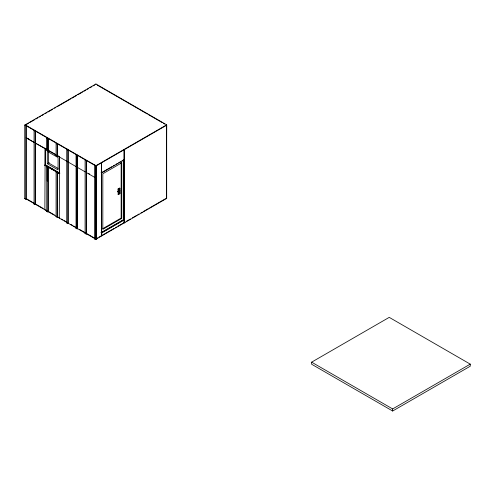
<?xml version="1.0" encoding="UTF-8"?>
<svg xmlns="http://www.w3.org/2000/svg" width="495" height="495" viewBox="0 0 495 495"><rect width="100%" height="100%" fill="white"/><g stroke="black" fill="none" stroke-linecap="round" stroke-linejoin="round"><path stroke-width="0.74" d="M94.83 165.039L94.415 165.281L94.403 238.844L95.51 239.487L166.685 198.402L166.685 124.839L95.925 83.983L24.762 125.068L24.75 198.631L25.858 199.268L26.272 199.027L26.284 125.464L25.87 125.705L25.858 199.268M34.489 130.204L34.075 130.445L34.062 204.008L35.17 204.645L35.584 204.404L35.597 130.841L35.176 131.082L35.17 204.645M47.198 149.911L46.784 150.152L47.198 149.911L47.211 137.901L46.79 138.142L46.784 150.152L47.885 150.796L48.306 150.554L48.318 138.544L47.897 138.786L47.885 150.796M47.192 181.139L47.198 166.549L46.784 166.79L46.771 211.34L47.879 211.978L48.293 211.736L48.306 167.186L47.885 167.428L47.879 211.978M56.517 143.278L56.102 143.519L56.09 155.529L57.197 156.173L57.618 155.931L57.624 143.921L57.21 144.156L57.197 156.173M57.191 217.355L57.197 172.804L57.618 172.563L57.606 217.113L57.191 217.355L56.084 216.717L56.09 172.167L56.51 171.926M67.159 149.069L66.745 149.311L66.732 222.874L67.84 223.511L68.254 223.27L68.267 149.707L67.852 149.948L67.84 223.511M76.459 227.997L76.044 228.245L76.459 227.997L76.471 154.446L76.057 154.681L76.044 228.245L77.152 228.888L77.567 228.647L77.579 155.083L77.164 155.325L77.152 228.888M85.517 159.668L85.103 159.904L85.091 233.467L86.198 234.11L86.619 233.869L86.625 160.306L86.21 160.547L86.198 234.11M95.51 239.487L95.523 165.924L166.685 124.839M86.606 233.863L95.937 239.252L95.937 165.683L96.247 239.073L86.947 233.696M96.247 239.066L96.247 165.856L25.177 124.827M101.085 172.52L101.704 172.885L101.395 162.527L101.704 235.917L101.71 232.935L124.165 219.972L123.54 219.613M123.818 159.922L123.818 219.737L123.83 159.594M124.14 222.96L124.14 149.756L124.14 222.96L123.855 222.769M166.079 198.39L166.388 198.569L166.685 125.192L95.937 166.035L95.937 165.683L95.937 239.252M45.169 165.237L45.169 148.413L44.859 209.756L46.474 210.338M56.084 216.717L56.498 216.476M26.513 124.412L28.518 123.255M29.849 122.488L34.526 119.79M35.857 119.023L37.861 117.859M39.192 117.092L40.534 116.319M41.865 115.552L43.869 114.395M45.2 113.627L46.536 112.854M47.867 112.087L52.544 109.383M54.543 108.232L55.879 107.458M57.216 106.691L70.562 98.981M71.899 98.214L76.57 95.516M77.901 94.743L82.578 92.045M83.909 91.278L85.913 90.121M87.244 89.348L88.58 88.58M89.917 87.807L91.915 86.65M93.252 85.883L94.588 85.109M45.169 148.413L35.504 143.197M44.859 165.194L59.586 173.343L45.169 165.014L59.586 173.343L59.276 173.522L44.859 165.2L45.478 164.835L59.895 173.163M47.31 163.697L58.07 169.903L58.07 157.589L47.31 151.383L47.31 163.697L49.222 162.589M59.586 156.742L59.276 218.085L59.586 217.905L58.274 217.144M101.388 172.699L111.95 166.611M113.268 165.844L114.593 165.089M115.904 164.321L117.228 163.56M118.552 162.799L120.533 161.655M121.844 160.894L123.168 160.133M101.704 172.885L124.14 159.935L123.515 159.569L123.509 220.325M118.064 188.972L119.889 188.18L119.889 193.7L118.293 194.615L118.064 188.972L119.889 188.18M118.992 190.377L119.858 190.501L117.791 191.794L119.858 190.915L118.992 190.792L118.992 190.377L119.264 190.946L118.992 190.792M117.791 191.794L117.791 191.379L119.264 190.532M118.949 191.949L119.685 191.881L118.949 191.949L118.949 193.001L119.685 192.932L118.949 193.001M118.064 194.486L119.122 193.873M102.867 228.61L121.145 218.054L121.145 162.465M101.085 232.582L101.71 232.935L101.085 232.582L123.725 219.514M101.401 232.755L123.855 219.792M96.537 238.534L97.756 237.835M98.963 237.136L113.949 228.492M115.267 227.731L116.591 226.964M117.909 226.203L122.531 223.536M123.818 222.806L125.148 222.02M126.46 221.277L130.433 218.969M132.4 217.85L136.373 215.542M137.678 214.799L139.008 214.019M140.982 212.893L142.312 212.114M143.624 211.371L148.252 208.68M149.564 207.937L165.417 198.773M311.633 362.161L389.231 317.363L470.25 364.134L470.25 366.213L392.653 411.017L311.633 364.24L311.633 362.161L392.653 408.938L470.25 364.134M97.255 85.109L117.501 96.797M117.952 97.057L123.484 100.25M123.96 100.528L126.807 102.168M127.295 102.453L132.79 105.621M133.304 105.924L138.767 109.073M139.312 109.395L147.411 114.067M148.661 114.791L162.032 122.506M163.344 123.267L164.693 124.041M25.845 125.569L94.607 165.268M24.762 125.068L25.87 125.705M34.075 130.445L35.176 131.082M66.745 149.311L67.852 149.948M76.057 154.681L77.164 155.325M85.103 159.904L86.21 160.547M94.415 165.281L95.523 165.924M46.79 138.142L47.897 138.786M56.102 143.519L57.21 144.156M27.417 138.167L28.778 138.947M44.822 148.209L55.514 154.384M57.698 155.647L59.029 156.414M88.283 173.312L89.62 174.079M34.167 142.43L26.148 137.789L34.167 142.424M35.454 143.16L85.307 171.938M86.606 172.699L94.607 177.321M119.889 193.7L119.654 188.051M58.076 168.436L48.584 162.96L48.584 151.414M46.784 166.79L47.885 167.428M56.09 172.167L57.197 172.804M26.105 198.569L32.02 201.985M32.472 202.251L34.65 203.501M35.813 204.181L37.936 205.4M38.486 205.722L43.195 208.438M48.442 211.464L54.339 214.873M61.584 219.056L62.921 219.823M64.251 220.597L66.256 221.754M70.915 224.445L72.264 225.219M73.582 225.986L76.267 227.533M79.584 229.451L85.61 232.928M25.486 198.575L34.167 203.587M35.504 204.361L46.821 210.895M48.133 211.65L55.997 216.191M57.309 216.946L85.27 233.089M392.653 408.938L392.653 411.017M119.314 190.191L119.314 190.606M119.258 192.128L119.258 193.18M118.293 189.102L118.293 194.615M101.395 172.545L101.388 232.669M95.925 83.983L95.925 84.342M59.586 156.736L59.586 173.559M45.478 148.661L45.478 165.052M25.165 198.384L24.75 198.631L25.165 198.384M34.477 203.761L34.062 204.008L34.477 203.761M67.147 222.626L66.732 222.874L67.147 222.626M85.511 233.219L85.091 233.467L85.511 233.219M94.823 238.596L94.403 238.844L94.823 238.596M47.186 211.093L46.771 211.34L47.186 211.093M56.51 155.288L56.09 155.529L56.51 155.288M121.764 162.818L102.83 173.751L102.83 229.34L121.764 218.413L121.764 162.818"/></g></svg>
